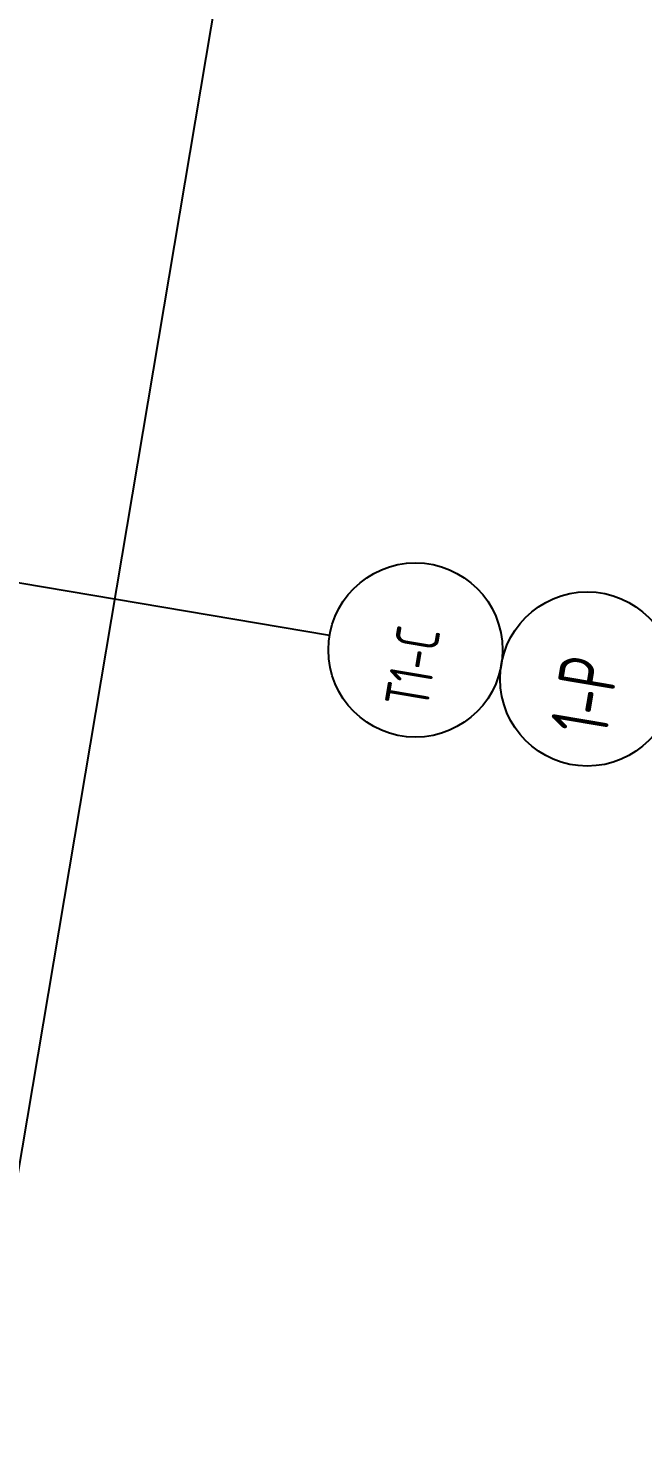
# Model space of a CAD drawing. Extents: x 12199666 to 24617114, y 1197707 to 2548648.
# Drawn here: x 12331754 to 12334578, y 1255445 to 1261913 of the extents above; entities that cross this region are included whole.
import ezdxf
from ezdxf.enums import TextEntityAlignment as Align

# ---------------------------------------------------------------- set-up
doc = ezdxf.new("R2010")
doc.units = 0
doc.header["$LTSCALE"] = 10
doc.header["$MEASUREMENT"] = 0
for name, color, linetype in [('TX-GRID-T1$0$A-DIMS-100', 1, 'Continuous'), ('TX-GRID-T1$0$TX-GRID-T1$0$G-GRID-DIMS', 3, 'Continuous'), ('TX-GRID-T1$0$TX-GRID-T1$0$G-GRID-IDEN', 7, 'Continuous'), ('TX-GRID-T1$0$TX-GRID-T1$0$PUB_DIM', 3, 'Continuous')]:
    doc.layers.add(name, color=color, linetype=linetype)
doc.styles.add('TX-GRID-T1$0$XD2008', font='xd-hzs.shx', dxfattribs={"width": 0.7, "bigfont": 'xd-hztxt.shx'})
doc.styles.add('TX-GRID-T1$0$XD2008_T3', font='xd-hzs.shx', dxfattribs={"width": 0.7, "bigfont": 'xd-hztxt.shx'})
doc.dimstyles.new('TX-GRID-T1$0$XD100$0', dxfattribs={"dimscale": 100, "dimtxt": 3.5, "dimasz": 1, "dimexe": 1, "dimexo": 2, "dimgap": 0.5, "dimtad": 1, "dimdec": 0, "dimdsep": 46, "dimtxsty": 'TX-GRID-T1$0$XD2008', "dimblk1": 'TX-GRID-T1$0$_ArchTick', "dimblk2": 'TX-GRID-T1$0$_ArchTick', "dimsah": 1, "dimcen": 2.5, "dimclrt": 4, "dimaunit": 1, "dimadec": 0, "dimazin": 0, "dimtfac": 1, "dimtdec": 0, "dimtix": 1, "dimtmove": 2, "dimatfit": 3, "dimfxl": 0, "dimtolj": 1, "dimtzin": 0, "dimarcsym": 0})

# ---------------------------------------------------------------- blocks, each defined once
blk = doc.blocks.new('TX-GRID-T1$0$_ArchTick')
at = {"color": 0, "linetype": 'ByBlock', "const_width": 0.4}
blk.add_lwpolyline([(-0.5, -0.5), (0.5, 0.5)], dxfattribs=at)
blk = doc.blocks.new('*D28')
at = {"layer": 'TX-GRID-T1$0$A-DIMS-100', "color": 0, "lineweight": -2, "transparency": 16777216}
for p, q in [((12333484.3, 1284013.6), (12336343.9, 1283531.2)), ((12329557.5, 1243908), (12336245.3, 1283547.8)), ((12326796.5, 1244373.8), (12329656.1, 1243891.4))]:
    blk.add_line(p, q, dxfattribs=at)
at = {"layer": 'TX-GRID-T1$0$A-DIMS-100', "color": 0, "lineweight": -2, "transparency": 16777216, "xscale": 100, "yscale": 100, "zscale": 100}
for p, rotation in [((12336245.3, 1283547.8), 80.42361603490733), ((12329557.5, 1243908), 260.4236160349074)]:
    blk.add_blockref('TX-GRID-T1$0$_ArchTick', p, dxfattribs=dict(at, rotation=rotation))
at = {"layer": 'TX-GRID-T1$0$A-DIMS-100', "color": 4, "transparency": 16777216, "insert": (12332679.5, 1263765.4), "char_height": 350, "attachment_point": 5, "rotation": 80.42362, "style": 'TX-GRID-T1$0$XD2008'}
blk.add_mtext('\\A1;40200', dxfattribs=at)
blk = doc.blocks.new('TX-GRID-T1')
at = {"layer": 'TX-GRID-T1$0$TX-GRID-T1$0$G-GRID-DIMS'}
for centre in [(12333533.3, 1259057.7), (12334322.1, 1258924.6)]:
    blk.add_circle(centre, 400, dxfattribs=at)
at = {"layer": 'TX-GRID-T1$0$TX-GRID-T1$0$PUB_DIM'}
blk.add_line((12333138.8, 1259124.3), (12330180.6, 1259623.4), dxfattribs=at)
at = {"layer": 'TX-GRID-T1$0$TX-GRID-T1$0$G-GRID-IDEN', "style": 'TX-GRID-T1$0$XD2008_T3', "width": 0.866667}
for s, height, p, p2 in [('T1-C', 198.81, (12333587.7, 1258783.1), (12333648.7, 1259144.4)), ('1-P', 264.44, (12334411.4, 1258659.3), (12334468.9, 1259000))]:
    blk.add_text(s, height=height, rotation=80.42362, dxfattribs=at).set_placement(p, p2, align=Align.FIT)
at = {"layer": 'TX-GRID-T1$0$A-DIMS-100'}
dim = blk.add_aligned_dim(p1=(12326599.3, 1244407.1), p2=(12333287.1, 1284046.9), distance=-3000, dimstyle='TX-GRID-T1$0$XD100$0', dxfattribs=at)
dim.commit()
dim.dimension.update_dxf_attribs({"geometry": '*D28', "text_midpoint": (12332679.5, 1263765.4)})

msp = doc.modelspace()

# ---------------------------------------------------------------- block references
msp.add_blockref('TX-GRID-T1', (0, 0))

doc.saveas('drawing.dxf')
